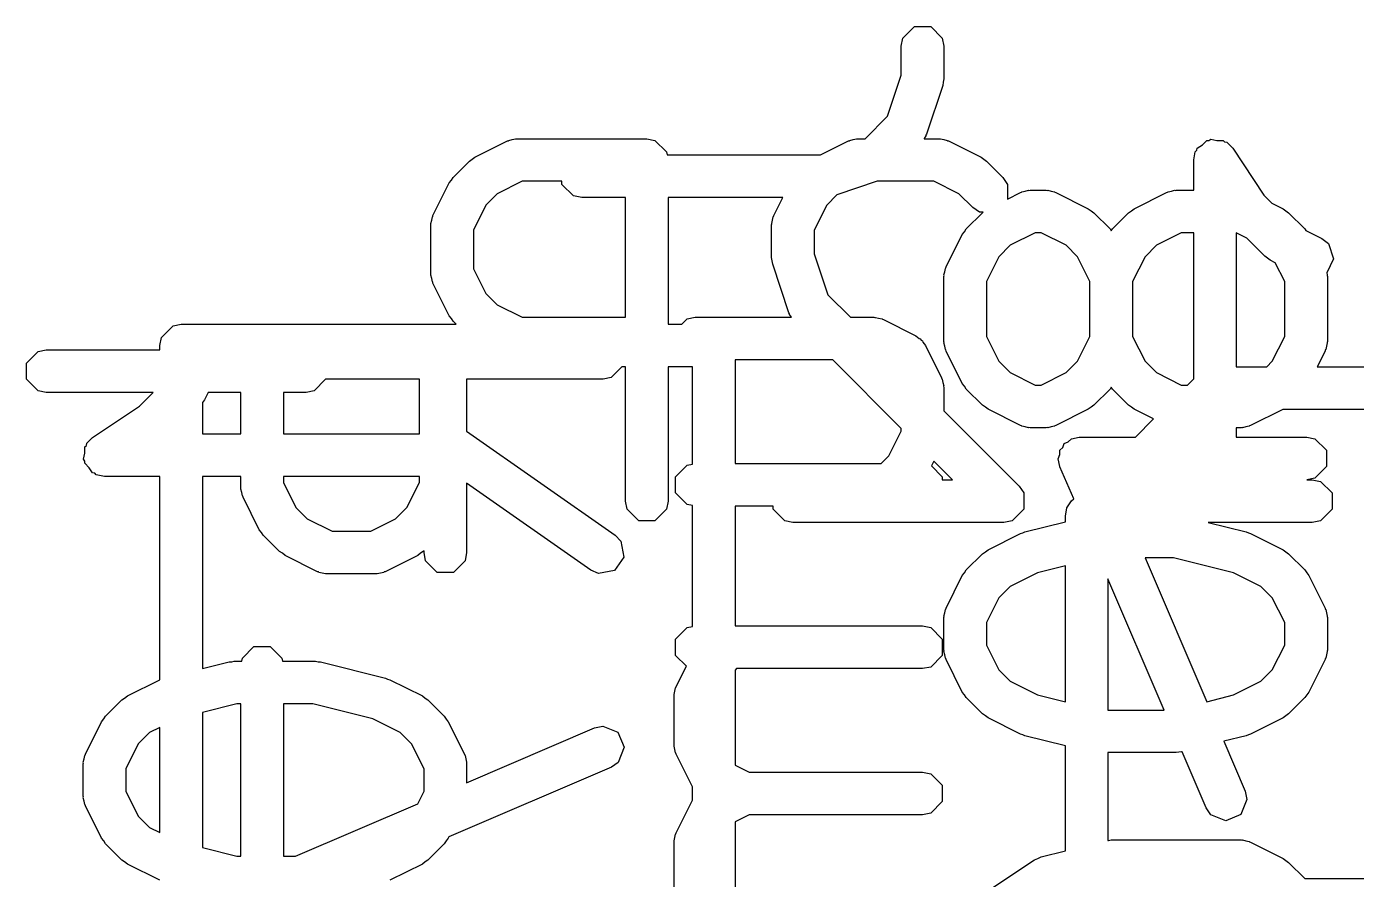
# Model space of a CAD drawing. Header units: inches. Extents: x 0.38 to 5.39, y 0.07 to 3.28.
# Drawn here: x 0.8385 to 0.9614, y 2.7703 to 2.8491 of the extents above; entities that cross this region are included whole.
import ezdxf

# ---------------------------------------------------------------- set-up
doc = ezdxf.new("R2010")
doc.units = ezdxf.units.IN
doc.header["$MEASUREMENT"] = 0
doc.layers.add('BLACK', color=250, linetype='CONTINUOUS')

msp = doc.modelspace()

# ---------------------------------------------------------------- linework, layer by layer
at = {"layer": 'BLACK', "linetype": 'CONTINUOUS'}
for p, q in [((0.91948, 2.84801), (0.92054, 2.84907)), ((0.92054, 2.84907), (0.92205, 2.84907)), ((0.92205, 2.84907), (0.92311, 2.84801)), ((0.91933, 2.84726), (0.91948, 2.84801)), ((0.91933, 2.84458), (0.91933, 2.84726)), ((0.92311, 2.84801), (0.92326, 2.84726)), ((0.92326, 2.84726), (0.92326, 2.84426)), ((0.91807, 2.84082), (0.91933, 2.84458)), ((0.92316, 2.84363), (0.92166, 2.83913)), ((0.9232, 2.84395), (0.92316, 2.84363)), ((0.92326, 2.84426), (0.9232, 2.84395)), ((0.91598, 2.83872), (0.91807, 2.84082)), ((0.87994, 2.83702), (0.88294, 2.83852)), ((0.88294, 2.83852), (0.88304, 2.83854)), ((0.88304, 2.83854), (0.88307, 2.83857)), ((0.88307, 2.83857), (0.88338, 2.83864)), ((0.88338, 2.83864), (0.88368, 2.83872)), ((0.88368, 2.83872), (0.88373, 2.83871)), ((0.88373, 2.83871), (0.88382, 2.83872)), ((0.88382, 2.83872), (0.89582, 2.83872)), ((0.89582, 2.83872), (0.89657, 2.83857)), ((0.89657, 2.83857), (0.89764, 2.83751)), ((0.91186, 2.83723), (0.91444, 2.83852)), ((0.91444, 2.83852), (0.91453, 2.83854)), ((0.91453, 2.83854), (0.91457, 2.83857)), ((0.91457, 2.83857), (0.91487, 2.83864)), ((0.91487, 2.83864), (0.91518, 2.83872)), ((0.91518, 2.83872), (0.91522, 2.83871)), ((0.91522, 2.83871), (0.91532, 2.83872)), ((0.91532, 2.83872), (0.91598, 2.83872)), ((0.92144, 2.83874), (0.92143, 2.83872)), ((0.92143, 2.83872), (0.92282, 2.83872)), ((0.92161, 2.839), (0.92144, 2.83874)), ((0.92166, 2.83913), (0.92161, 2.83905)), ((0.92161, 2.83905), (0.92161, 2.839)), ((0.92282, 2.83872), (0.92291, 2.83871)), ((0.92291, 2.83871), (0.92296, 2.83872)), ((0.92296, 2.83872), (0.92326, 2.83864)), ((0.92326, 2.83864), (0.92357, 2.83857)), ((0.92357, 2.83857), (0.9236, 2.83854)), ((0.9236, 2.83854), (0.9237, 2.83852)), ((0.9237, 2.83852), (0.9267, 2.83702)), ((0.94716, 2.83817), (0.94756, 2.83857)), ((0.94756, 2.83857), (0.94776, 2.83857)), ((0.94776, 2.83857), (0.94793, 2.83869)), ((0.94793, 2.83869), (0.94849, 2.83857)), ((0.94849, 2.83857), (0.94907, 2.83857)), ((0.94907, 2.83857), (0.94921, 2.83843)), ((0.94921, 2.83843), (0.94941, 2.83839)), ((0.94941, 2.83839), (0.94995, 2.83785)), ((0.89764, 2.83751), (0.8977, 2.83723)), ((0.8977, 2.83723), (0.91186, 2.83723)), ((0.94635, 2.83676), (0.9465, 2.83751)), ((0.9465, 2.83751), (0.94664, 2.83765)), ((0.94664, 2.83765), (0.94668, 2.83785)), ((0.94668, 2.83785), (0.94716, 2.83817)), ((0.94995, 2.83785), (0.95284, 2.83351)), ((0.87793, 2.83515), (0.87943, 2.83665)), ((0.87943, 2.83665), (0.87969, 2.83682)), ((0.87969, 2.83682), (0.87994, 2.83702)), ((0.9267, 2.83702), (0.92695, 2.83682)), ((0.92695, 2.83682), (0.92721, 2.83665)), ((0.92721, 2.83665), (0.92871, 2.83515)), ((0.94635, 2.83397), (0.94635, 2.83676)), ((0.87756, 2.83464), (0.87776, 2.83489)), ((0.87776, 2.83489), (0.87793, 2.83515)), ((0.88429, 2.83479), (0.88199, 2.83364)), ((0.88798, 2.83479), (0.88429, 2.83479)), ((0.88798, 2.8345), (0.88798, 2.83479)), ((0.91711, 2.83479), (0.91339, 2.83355)), ((0.92235, 2.83479), (0.91711, 2.83479)), ((0.92465, 2.83364), (0.92235, 2.83479)), ((0.92871, 2.83515), (0.92914, 2.83451)), ((0.87606, 2.83164), (0.87756, 2.83464)), ((0.88199, 2.83364), (0.88094, 2.83259)), ((0.88905, 2.83344), (0.88798, 2.8345)), ((0.91339, 2.83355), (0.91244, 2.83259)), ((0.92593, 2.83236), (0.92465, 2.83364)), ((0.92914, 2.83451), (0.92914, 2.83315)), ((0.92914, 2.83315), (0.93035, 2.83376)), ((0.93035, 2.83376), (0.93045, 2.83379)), ((0.93045, 2.83379), (0.93048, 2.83382)), ((0.93048, 2.83382), (0.93079, 2.83388)), ((0.93079, 2.83388), (0.93109, 2.83396)), ((0.93109, 2.83396), (0.93113, 2.83395)), ((0.93113, 2.83395), (0.93123, 2.83397)), ((0.93123, 2.83397), (0.93273, 2.83397)), ((0.93273, 2.83397), (0.93283, 2.83395)), ((0.93283, 2.83395), (0.93287, 2.83396)), ((0.93287, 2.83396), (0.93317, 2.83388)), ((0.93317, 2.83388), (0.93348, 2.83382)), ((0.93348, 2.83382), (0.93352, 2.83379)), ((0.93352, 2.83379), (0.93361, 2.83376)), ((0.93361, 2.83376), (0.93661, 2.83226)), ((0.94085, 2.83226), (0.94385, 2.83376)), ((0.94385, 2.83376), (0.94394, 2.83379)), ((0.94394, 2.83379), (0.94398, 2.83382)), ((0.94398, 2.83382), (0.94429, 2.83388)), ((0.94429, 2.83388), (0.94459, 2.83396)), ((0.94459, 2.83396), (0.94463, 2.83395)), ((0.94463, 2.83395), (0.94473, 2.83397)), ((0.94473, 2.83397), (0.94635, 2.83397)), ((0.95284, 2.83351), (0.95358, 2.83277)), ((0.88094, 2.83259), (0.87979, 2.83029)), ((0.8898, 2.83329), (0.88905, 2.83344)), ((0.89385, 2.83329), (0.8898, 2.83329)), ((0.89385, 2.82223), (0.89385, 2.83329)), ((0.89779, 2.83329), (0.89779, 2.82159)), ((0.90838, 2.83329), (0.89779, 2.83329)), ((0.90756, 2.83164), (0.90838, 2.83329)), ((0.91244, 2.83259), (0.91129, 2.83029)), ((0.92656, 2.83194), (0.92593, 2.83236)), ((0.93661, 2.83226), (0.93686, 2.83207)), ((0.9406, 2.83207), (0.94085, 2.83226)), ((0.95358, 2.83277), (0.95461, 2.83226)), ((0.95461, 2.83226), (0.95486, 2.83207)), ((0.87586, 2.8309), (0.87594, 2.8312)), ((0.87594, 2.8312), (0.876, 2.83151)), ((0.876, 2.83151), (0.87604, 2.83154)), ((0.87604, 2.83154), (0.87606, 2.83164)), ((0.90736, 2.8309), (0.90744, 2.8312)), ((0.90744, 2.8312), (0.9075, 2.83151)), ((0.9075, 2.83151), (0.90753, 2.83154)), ((0.90753, 2.83154), (0.90756, 2.83164)), ((0.92534, 2.83039), (0.92684, 2.83189)), ((0.92691, 2.83194), (0.92656, 2.83194)), ((0.92684, 2.83189), (0.92691, 2.83194)), ((0.93686, 2.83207), (0.93712, 2.83189)), ((0.93712, 2.83189), (0.93862, 2.83039)), ((0.93884, 2.83039), (0.94034, 2.83189)), ((0.94034, 2.83189), (0.9406, 2.83207)), ((0.95486, 2.83207), (0.95512, 2.83189)), ((0.95512, 2.83189), (0.95662, 2.83039)), ((0.87585, 2.83076), (0.87587, 2.83085)), ((0.87585, 2.82626), (0.87585, 2.83076)), ((0.87587, 2.83085), (0.87586, 2.8309)), ((0.87979, 2.83029), (0.87979, 2.82672)), ((0.90735, 2.83076), (0.90737, 2.83085)), ((0.90735, 2.82776), (0.90735, 2.83076)), ((0.90737, 2.83085), (0.90736, 2.8309)), ((0.91129, 2.83029), (0.91129, 2.82808)), ((0.92347, 2.82688), (0.92497, 2.82988)), ((0.92497, 2.82988), (0.92516, 2.83013)), ((0.92516, 2.83013), (0.92534, 2.83039)), ((0.9317, 2.83003), (0.9294, 2.82888)), ((0.93227, 2.83003), (0.9317, 2.83003)), ((0.93456, 2.82888), (0.93227, 2.83003)), ((0.93862, 2.83039), (0.93873, 2.83023)), ((0.93873, 2.83023), (0.93884, 2.83039)), ((0.94519, 2.83003), (0.9429, 2.82888)), ((0.94635, 2.83003), (0.94519, 2.83003)), ((0.94635, 2.81655), (0.94635, 2.83003)), ((0.95125, 2.82954), (0.95028, 2.83002)), ((0.95028, 2.83002), (0.95028, 2.81766)), ((0.95662, 2.83039), (0.95671, 2.83026)), ((0.95671, 2.83026), (0.95819, 2.82952)), ((0.9294, 2.82888), (0.92835, 2.82783)), ((0.93561, 2.82783), (0.93456, 2.82888)), ((0.9429, 2.82888), (0.94185, 2.82783)), ((0.95292, 2.82787), (0.95125, 2.82954)), ((0.95819, 2.82952), (0.9588, 2.82905)), ((0.9588, 2.82905), (0.95928, 2.82762)), ((0.90741, 2.82745), (0.90735, 2.82776)), ((0.90745, 2.82713), (0.90741, 2.82745)), ((0.91129, 2.82808), (0.91254, 2.82432)), ((0.92835, 2.82783), (0.9272, 2.82554)), ((0.93676, 2.82554), (0.93561, 2.82783)), ((0.94185, 2.82783), (0.9407, 2.82554)), ((0.95318, 2.82769), (0.95292, 2.82787)), ((0.95343, 2.8275), (0.95318, 2.82769)), ((0.95389, 2.82727), (0.95343, 2.8275)), ((0.95928, 2.82762), (0.95864, 2.82634)), ((0.87587, 2.82616), (0.87585, 2.82626)), ((0.87586, 2.82612), (0.87587, 2.82616)), ((0.87594, 2.82581), (0.87586, 2.82612)), ((0.87979, 2.82672), (0.88094, 2.82442)), ((0.90895, 2.82264), (0.90745, 2.82713)), ((0.92326, 2.826), (0.92328, 2.8261)), ((0.92327, 2.82614), (0.92335, 2.82644)), ((0.92328, 2.8261), (0.92327, 2.82614)), ((0.92335, 2.82644), (0.92341, 2.82675)), ((0.92341, 2.82675), (0.92345, 2.82679)), ((0.92345, 2.82679), (0.92347, 2.82688)), ((0.95476, 2.82554), (0.95389, 2.82727)), ((0.95864, 2.82634), (0.95869, 2.82614)), ((0.95869, 2.82614), (0.95868, 2.8261)), ((0.95868, 2.8261), (0.9587, 2.826)), ((0.876, 2.8255), (0.87594, 2.82581)), ((0.87604, 2.82547), (0.876, 2.8255)), ((0.87606, 2.82538), (0.87604, 2.82547)), ((0.87756, 2.82238), (0.87606, 2.82538)), ((0.92326, 2.82), (0.92326, 2.826)), ((0.9272, 2.82554), (0.9272, 2.82047)), ((0.93676, 2.82047), (0.93676, 2.82554)), ((0.9407, 2.82554), (0.9407, 2.82047)), ((0.95476, 2.82047), (0.95476, 2.82554)), ((0.9587, 2.826), (0.9587, 2.82)), ((0.88094, 2.82442), (0.88199, 2.82338)), ((0.91254, 2.82432), (0.91463, 2.82223)), ((0.88199, 2.82338), (0.88429, 2.82223)), ((0.909, 2.82255), (0.90895, 2.82264)), ((0.909, 2.8225), (0.909, 2.82255)), ((0.90918, 2.82224), (0.909, 2.8225)), ((0.85098, 2.82038), (0.85204, 2.82144)), ((0.85204, 2.82144), (0.8528, 2.82159)), ((0.8528, 2.82159), (0.8782, 2.82159)), ((0.87776, 2.82213), (0.87756, 2.82238)), ((0.87793, 2.82187), (0.87776, 2.82213)), ((0.8782, 2.82159), (0.87793, 2.82187)), ((0.88429, 2.82223), (0.89385, 2.82223)), ((0.89779, 2.82159), (0.89906, 2.82159)), ((0.89906, 2.82159), (0.89954, 2.82208)), ((0.89954, 2.82208), (0.9003, 2.82223)), ((0.9003, 2.82223), (0.90918, 2.82223)), ((0.90918, 2.82223), (0.90918, 2.82224)), ((0.91463, 2.82223), (0.9168, 2.82223)), ((0.9168, 2.82223), (0.91689, 2.82221)), ((0.91689, 2.82221), (0.91694, 2.82222)), ((0.91694, 2.82222), (0.91724, 2.82214)), ((0.91724, 2.82214), (0.91755, 2.82208)), ((0.91755, 2.82208), (0.91758, 2.82205)), ((0.91758, 2.82205), (0.91768, 2.82202)), ((0.91768, 2.82202), (0.92068, 2.82052)), ((0.85083, 2.81963), (0.85098, 2.82038)), ((0.92068, 2.82052), (0.92099, 2.82028)), ((0.92099, 2.82028), (0.92109, 2.82025)), ((0.92109, 2.82025), (0.92117, 2.82013)), ((0.92117, 2.82013), (0.92128, 2.82005)), ((0.92128, 2.82005), (0.92132, 2.81995)), ((0.92328, 2.8199), (0.92326, 2.82)), ((0.9272, 2.82047), (0.92835, 2.81817)), ((0.93561, 2.81817), (0.93676, 2.82047)), ((0.9407, 2.82047), (0.94185, 2.81817)), ((0.95361, 2.81817), (0.95476, 2.82047)), ((0.9587, 2.82), (0.95868, 2.8199)), ((0.83851, 2.81801), (0.83957, 2.81908)), ((0.83957, 2.81908), (0.84033, 2.81923)), ((0.84033, 2.81923), (0.85083, 2.81923)), ((0.85083, 2.81923), (0.85083, 2.81963)), ((0.92132, 2.81995), (0.92156, 2.81964)), ((0.92156, 2.81964), (0.92306, 2.81664)), ((0.92327, 2.81986), (0.92328, 2.8199)), ((0.92335, 2.81956), (0.92327, 2.81986)), ((0.92341, 2.81925), (0.92335, 2.81956)), ((0.92345, 2.81922), (0.92341, 2.81925)), ((0.92347, 2.81912), (0.92345, 2.81922)), ((0.92497, 2.81612), (0.92347, 2.81912)), ((0.95849, 2.81912), (0.95776, 2.81766)), ((0.95851, 2.81922), (0.95849, 2.81912)), ((0.95855, 2.81925), (0.95851, 2.81922)), ((0.95861, 2.81956), (0.95855, 2.81925)), ((0.95869, 2.81986), (0.95861, 2.81956)), ((0.95868, 2.8199), (0.95869, 2.81986)), ((0.83851, 2.81651), (0.83851, 2.81801)), ((0.8935, 2.81766), (0.89252, 2.81668)), ((0.89385, 2.81766), (0.8935, 2.81766)), ((0.89385, 2.80526), (0.89385, 2.81766)), ((0.89779, 2.81766), (0.89779, 2.80526)), ((0.90004, 2.81766), (0.89779, 2.81766)), ((0.90004, 2.80868), (0.90004, 2.81766)), ((0.913, 2.81829), (0.90398, 2.81829)), ((0.90398, 2.81829), (0.90398, 2.80873)), ((0.91933, 2.81197), (0.913, 2.81829)), ((0.92835, 2.81817), (0.9294, 2.81712)), ((0.93456, 2.81712), (0.93561, 2.81817)), ((0.94185, 2.81817), (0.9429, 2.81712)), ((0.95028, 2.81766), (0.9531, 2.81766)), ((0.9531, 2.81766), (0.95361, 2.81817)), ((0.95776, 2.81766), (0.96734, 2.81766)), ((0.83957, 2.81544), (0.83851, 2.81651)), ((0.86614, 2.81651), (0.86508, 2.81544)), ((0.8748, 2.81653), (0.86614, 2.81653)), ((0.86614, 2.81653), (0.86614, 2.81651)), ((0.8748, 2.81147), (0.8748, 2.81653)), ((0.89177, 2.81653), (0.87917, 2.81653)), ((0.87917, 2.81653), (0.87917, 2.81173)), ((0.89252, 2.81668), (0.89177, 2.81653)), ((0.92306, 2.81664), (0.92308, 2.81654)), ((0.92308, 2.81654), (0.92311, 2.81651)), ((0.92311, 2.81651), (0.92318, 2.8162)), ((0.9294, 2.81712), (0.9317, 2.81597)), ((0.93227, 2.81597), (0.93456, 2.81712)), ((0.9429, 2.81712), (0.94519, 2.81597)), ((0.94577, 2.81597), (0.94635, 2.81655)), ((0.84033, 2.81529), (0.83957, 2.81544)), ((0.85021, 2.81529), (0.84033, 2.81529)), ((0.84895, 2.81403), (0.85021, 2.81529)), ((0.8553, 2.81529), (0.85496, 2.81462)), ((0.8583, 2.81529), (0.8553, 2.81529)), ((0.8583, 2.81147), (0.8583, 2.81529)), ((0.86433, 2.81529), (0.86224, 2.81529)), ((0.86224, 2.81529), (0.86224, 2.81147)), ((0.86508, 2.81544), (0.86433, 2.81529)), ((0.92318, 2.8162), (0.92326, 2.8159)), ((0.92326, 2.8159), (0.92324, 2.81586)), ((0.92324, 2.81586), (0.92326, 2.81576)), ((0.92326, 2.81576), (0.92326, 2.8136)), ((0.92516, 2.81587), (0.92497, 2.81612)), ((0.92534, 2.81561), (0.92516, 2.81587)), ((0.92684, 2.81411), (0.92534, 2.81561)), ((0.9317, 2.81597), (0.93227, 2.81597)), ((0.93862, 2.81561), (0.93712, 2.81411)), ((0.93873, 2.81577), (0.93862, 2.81561)), ((0.93884, 2.81561), (0.93873, 2.81577)), ((0.94034, 2.81411), (0.93884, 2.81561)), ((0.94519, 2.81597), (0.94577, 2.81597)), ((0.84461, 2.81114), (0.84895, 2.81403)), ((0.85477, 2.81437), (0.85476, 2.81436)), ((0.85476, 2.81436), (0.85476, 2.81147)), ((0.85496, 2.81462), (0.85477, 2.81437)), ((0.9271, 2.81393), (0.92684, 2.81411)), ((0.92735, 2.81374), (0.9271, 2.81393)), ((0.93686, 2.81393), (0.93661, 2.81374)), ((0.93712, 2.81411), (0.93686, 2.81393)), ((0.9406, 2.81393), (0.94034, 2.81411)), ((0.94085, 2.81374), (0.9406, 2.81393)), ((0.92326, 2.8136), (0.93021, 2.80665)), ((0.93035, 2.81224), (0.92735, 2.81374)), ((0.93661, 2.81374), (0.93361, 2.81224)), ((0.94264, 2.81285), (0.94085, 2.81374)), ((0.94096, 2.81117), (0.94264, 2.81285)), ((0.95457, 2.81372), (0.95161, 2.81224)), ((0.96817, 2.81372), (0.95457, 2.81372)), ((0.85476, 2.81147), (0.8583, 2.81147)), ((0.86224, 2.81147), (0.8748, 2.81147)), ((0.87917, 2.81173), (0.8929, 2.80212)), ((0.91818, 2.80943), (0.91933, 2.81172)), ((0.91933, 2.81172), (0.91933, 2.81197)), ((0.93045, 2.81222), (0.93035, 2.81224)), ((0.93048, 2.81218), (0.93045, 2.81222)), ((0.93079, 2.81212), (0.93048, 2.81218)), ((0.93109, 2.81204), (0.93079, 2.81212)), ((0.93113, 2.81205), (0.93109, 2.81204)), ((0.93123, 2.81203), (0.93113, 2.81205)), ((0.93273, 2.81203), (0.93123, 2.81203)), ((0.93283, 2.81205), (0.93273, 2.81203)), ((0.93287, 2.81204), (0.93283, 2.81205)), ((0.93317, 2.81212), (0.93287, 2.81204)), ((0.93348, 2.81218), (0.93317, 2.81212)), ((0.93352, 2.81222), (0.93348, 2.81218)), ((0.93361, 2.81224), (0.93352, 2.81222)), ((0.95073, 2.81203), (0.95028, 2.81203)), ((0.95028, 2.81203), (0.95028, 2.81117)), ((0.95083, 2.81205), (0.95073, 2.81203)), ((0.95087, 2.81204), (0.95083, 2.81205)), ((0.95117, 2.81212), (0.95087, 2.81204)), ((0.95148, 2.81218), (0.95117, 2.81212)), ((0.95151, 2.81222), (0.95148, 2.81218)), ((0.95161, 2.81224), (0.95151, 2.81222)), ((0.84389, 2.81026), (0.84403, 2.8104)), ((0.84389, 2.80968), (0.84389, 2.81026)), ((0.84403, 2.8104), (0.84407, 2.8106)), ((0.84407, 2.8106), (0.84461, 2.81114)), ((0.93398, 2.80995), (0.93425, 2.81022)), ((0.93425, 2.81022), (0.93439, 2.81057)), ((0.93439, 2.81057), (0.93476, 2.81073)), ((0.93476, 2.81073), (0.93505, 2.81102)), ((0.93505, 2.81102), (0.93576, 2.81116)), ((0.93576, 2.81116), (0.93578, 2.81117)), ((0.93578, 2.81117), (0.93578, 2.81116)), ((0.93578, 2.81116), (0.9358, 2.81117)), ((0.9358, 2.81117), (0.94096, 2.81117)), ((0.95028, 2.81117), (0.9568, 2.81117)), ((0.9568, 2.81117), (0.95755, 2.81102)), ((0.95755, 2.81102), (0.95862, 2.80995)), ((0.84377, 2.80912), (0.84389, 2.80968)), ((0.84389, 2.80895), (0.84377, 2.80912)), ((0.84389, 2.80875), (0.84389, 2.80895)), ((0.91748, 2.80873), (0.91818, 2.80943)), ((0.92234, 2.80895), (0.92212, 2.80851)), ((0.92406, 2.80723), (0.92234, 2.80895)), ((0.93383, 2.80917), (0.93398, 2.80955)), ((0.93398, 2.80847), (0.93383, 2.80917)), ((0.93398, 2.80955), (0.93398, 2.80995)), ((0.95862, 2.80995), (0.95862, 2.80844)), ((0.84429, 2.80834), (0.84389, 2.80875)), ((0.84461, 2.80787), (0.84429, 2.80834)), ((0.84481, 2.80783), (0.84461, 2.80787)), ((0.84495, 2.80768), (0.84481, 2.80783)), ((0.8457, 2.80753), (0.84495, 2.80768)), ((0.89848, 2.80751), (0.89954, 2.80858)), ((0.89954, 2.80858), (0.90004, 2.80868)), ((0.90398, 2.80873), (0.91748, 2.80873)), ((0.92212, 2.80851), (0.92311, 2.80751)), ((0.93398, 2.80844), (0.93398, 2.80847)), ((0.93399, 2.80844), (0.93398, 2.80844)), ((0.93399, 2.80842), (0.93399, 2.80844)), ((0.93526, 2.80546), (0.93399, 2.80842)), ((0.95862, 2.80844), (0.95755, 2.80738)), ((0.85083, 2.80753), (0.8457, 2.80753)), ((0.85083, 2.78877), (0.85083, 2.80753)), ((0.8583, 2.80753), (0.85476, 2.80753)), ((0.85476, 2.80753), (0.85476, 2.7898)), ((0.8583, 2.8065), (0.8583, 2.80753)), ((0.85832, 2.80641), (0.8583, 2.8065)), ((0.8748, 2.80753), (0.86224, 2.80753)), ((0.86224, 2.80753), (0.86224, 2.80697)), ((0.86224, 2.80697), (0.86339, 2.80467)), ((0.87365, 2.80467), (0.8748, 2.80697)), ((0.8748, 2.80697), (0.8748, 2.80753)), ((0.89064, 2.79889), (0.87917, 2.80692)), ((0.87917, 2.80692), (0.87917, 2.8005)), ((0.89848, 2.80601), (0.89848, 2.80751)), ((0.92311, 2.80751), (0.92311, 2.80723)), ((0.92311, 2.80723), (0.92406, 2.80723)), ((0.93021, 2.80665), (0.93064, 2.80601)), ((0.95755, 2.80738), (0.9568, 2.80723)), ((0.9568, 2.80723), (0.95731, 2.80723)), ((0.95731, 2.80723), (0.95807, 2.80708)), ((0.95807, 2.80708), (0.95913, 2.80601)), ((0.85831, 2.80636), (0.85832, 2.80641)), ((0.85839, 2.80606), (0.85831, 2.80636)), ((0.85845, 2.80575), (0.85839, 2.80606)), ((0.85848, 2.80572), (0.85845, 2.80575)), ((0.85851, 2.80562), (0.85848, 2.80572)), ((0.86001, 2.80262), (0.85851, 2.80562)), ((0.894, 2.80451), (0.89385, 2.80526)), ((0.89779, 2.80526), (0.89764, 2.80451)), ((0.89954, 2.80494), (0.89848, 2.80601)), ((0.93064, 2.80601), (0.93064, 2.80451)), ((0.93464, 2.80463), (0.93506, 2.80527)), ((0.93506, 2.80527), (0.93526, 2.80546)), ((0.95913, 2.80601), (0.95913, 2.80451)), ((0.86339, 2.80467), (0.86444, 2.80362)), ((0.8726, 2.80362), (0.87365, 2.80467)), ((0.89507, 2.80344), (0.894, 2.80451)), ((0.89764, 2.80451), (0.89657, 2.80344)), ((0.90004, 2.80484), (0.89954, 2.80494)), ((0.90004, 2.79368), (0.90004, 2.80484)), ((0.9075, 2.80479), (0.90398, 2.80479)), ((0.90398, 2.80479), (0.90398, 2.79373)), ((0.9075, 2.80451), (0.9075, 2.80479)), ((0.90857, 2.80344), (0.9075, 2.80451)), ((0.93064, 2.80451), (0.92957, 2.80344)), ((0.93449, 2.80388), (0.93464, 2.80463)), ((0.95913, 2.80451), (0.95807, 2.80344)), ((0.86444, 2.80362), (0.86674, 2.80247)), ((0.87031, 2.80247), (0.8726, 2.80362)), ((0.89657, 2.80344), (0.89507, 2.80344)), ((0.90932, 2.80329), (0.90857, 2.80344)), ((0.92882, 2.80329), (0.90932, 2.80329)), ((0.92957, 2.80344), (0.92882, 2.80329)), ((0.93075, 2.80241), (0.93449, 2.80335)), ((0.93449, 2.80335), (0.93449, 2.80388)), ((0.95731, 2.80329), (0.94769, 2.80329)), ((0.94769, 2.80329), (0.95121, 2.80241)), ((0.95807, 2.80344), (0.95731, 2.80329)), ((0.8602, 2.80237), (0.86001, 2.80262)), ((0.86038, 2.80211), (0.8602, 2.80237)), ((0.86188, 2.80061), (0.86038, 2.80211)), ((0.86674, 2.80247), (0.87031, 2.80247)), ((0.8929, 2.80212), (0.89343, 2.80156)), ((0.89343, 2.80156), (0.89369, 2.80008)), ((0.92735, 2.80076), (0.93035, 2.80226)), ((0.93035, 2.80226), (0.93056, 2.80232)), ((0.93056, 2.80232), (0.93075, 2.80241)), ((0.95121, 2.80241), (0.9514, 2.80232)), ((0.9514, 2.80232), (0.95161, 2.80226)), ((0.95161, 2.80226), (0.95461, 2.80076)), ((0.86214, 2.80044), (0.86188, 2.80061)), ((0.86239, 2.80024), (0.86214, 2.80044)), ((0.8749, 2.80044), (0.87465, 2.80024)), ((0.87516, 2.80061), (0.8749, 2.80044)), ((0.87523, 2.80068), (0.87516, 2.80061)), ((0.87523, 2.8005), (0.87523, 2.80068)), ((0.87538, 2.79975), (0.87523, 2.8005)), ((0.87917, 2.8005), (0.87902, 2.79975)), ((0.92534, 2.7989), (0.92684, 2.8004)), ((0.92684, 2.8004), (0.9271, 2.80057)), ((0.9271, 2.80057), (0.92735, 2.80076)), ((0.95461, 2.80076), (0.95486, 2.80057)), ((0.95486, 2.80057), (0.95512, 2.8004)), ((0.95512, 2.8004), (0.95662, 2.7989)), ((0.86539, 2.79874), (0.86239, 2.80024)), ((0.87465, 2.80024), (0.87165, 2.79874)), ((0.87645, 2.79868), (0.87538, 2.79975)), ((0.87902, 2.79975), (0.87795, 2.79868)), ((0.89369, 2.80008), (0.89283, 2.79884)), ((0.93449, 2.79929), (0.93192, 2.79865)), ((0.93449, 2.78672), (0.93449, 2.79929)), ((0.94449, 2.80003), (0.94187, 2.80003)), ((0.94187, 2.80003), (0.94757, 2.78674)), ((0.95004, 2.79865), (0.94449, 2.80003)), ((0.86549, 2.79872), (0.86539, 2.79874)), ((0.86552, 2.79868), (0.86549, 2.79872)), ((0.86583, 2.79862), (0.86552, 2.79868)), ((0.86613, 2.79854), (0.86583, 2.79862)), ((0.86617, 2.79855), (0.86613, 2.79854)), ((0.86627, 2.79853), (0.86617, 2.79855)), ((0.87077, 2.79853), (0.86627, 2.79853)), ((0.87087, 2.79855), (0.87077, 2.79853)), ((0.87091, 2.79854), (0.87087, 2.79855)), ((0.87121, 2.79862), (0.87091, 2.79854)), ((0.87152, 2.79868), (0.87121, 2.79862)), ((0.87156, 2.79872), (0.87152, 2.79868)), ((0.87165, 2.79874), (0.87156, 2.79872)), ((0.87795, 2.79868), (0.87645, 2.79868)), ((0.89134, 2.79858), (0.89064, 2.79889)), ((0.89283, 2.79884), (0.89134, 2.79858)), ((0.92347, 2.79538), (0.92497, 2.79838)), ((0.92497, 2.79838), (0.92516, 2.79863)), ((0.92516, 2.79863), (0.92534, 2.7989)), ((0.93192, 2.79865), (0.9294, 2.79739)), ((0.94361, 2.78597), (0.93843, 2.79808)), ((0.93843, 2.79808), (0.93843, 2.78597)), ((0.95256, 2.79739), (0.95004, 2.79865)), ((0.95662, 2.7989), (0.9568, 2.79863)), ((0.9568, 2.79863), (0.95699, 2.79838)), ((0.95699, 2.79838), (0.95849, 2.79538)), ((0.9294, 2.79739), (0.92835, 2.79634)), ((0.95361, 2.79634), (0.95256, 2.79739)), ((0.92345, 2.79529), (0.92347, 2.79538)), ((0.92835, 2.79634), (0.9272, 2.79404)), ((0.95476, 2.79404), (0.95361, 2.79634)), ((0.95849, 2.79538), (0.95851, 2.79529)), ((0.92326, 2.7945), (0.92328, 2.7946)), ((0.92326, 2.7915), (0.92326, 2.7945)), ((0.92327, 2.79464), (0.92335, 2.79495)), ((0.92328, 2.7946), (0.92327, 2.79464)), ((0.92335, 2.79495), (0.92341, 2.79526)), ((0.92341, 2.79526), (0.92345, 2.79529)), ((0.95851, 2.79529), (0.95855, 2.79526)), ((0.95855, 2.79526), (0.95861, 2.79495)), ((0.95861, 2.79495), (0.95869, 2.79464)), ((0.95869, 2.79464), (0.95868, 2.7946)), ((0.95868, 2.7946), (0.9587, 2.7945)), ((0.9587, 2.7945), (0.9587, 2.7915)), ((0.89848, 2.79252), (0.89954, 2.79358)), ((0.89954, 2.79358), (0.90004, 2.79368)), ((0.90398, 2.79373), (0.9213, 2.79373)), ((0.9213, 2.79373), (0.92205, 2.79358)), ((0.92205, 2.79358), (0.92311, 2.79252)), ((0.9272, 2.79404), (0.9272, 2.79197)), ((0.95476, 2.79197), (0.95476, 2.79404)), ((0.85845, 2.79076), (0.85952, 2.79182)), ((0.85952, 2.79182), (0.86102, 2.79182)), ((0.86102, 2.79182), (0.86209, 2.79076)), ((0.89848, 2.79101), (0.89848, 2.79252)), ((0.92311, 2.79252), (0.92311, 2.79101)), ((0.9272, 2.79197), (0.92835, 2.78967)), ((0.95361, 2.78967), (0.95476, 2.79197)), ((0.85747, 2.79043), (0.8577, 2.79047)), ((0.8577, 2.79047), (0.8584, 2.79047)), ((0.8584, 2.79047), (0.85845, 2.79076)), ((0.86209, 2.79076), (0.86215, 2.79047)), ((0.86215, 2.79047), (0.8652, 2.79047)), ((0.8652, 2.79047), (0.86544, 2.79043)), ((0.89947, 2.79002), (0.89848, 2.79101)), ((0.92311, 2.79101), (0.92205, 2.78994)), ((0.92328, 2.79141), (0.92326, 2.7915)), ((0.92327, 2.79136), (0.92328, 2.79141)), ((0.92335, 2.79106), (0.92327, 2.79136)), ((0.92341, 2.79075), (0.92335, 2.79106)), ((0.92345, 2.79072), (0.92341, 2.79075)), ((0.92347, 2.79062), (0.92345, 2.79072)), ((0.92497, 2.78762), (0.92347, 2.79062)), ((0.95849, 2.79062), (0.95699, 2.78762)), ((0.95851, 2.79072), (0.95849, 2.79062)), ((0.95855, 2.79075), (0.95851, 2.79072)), ((0.95861, 2.79106), (0.95855, 2.79075)), ((0.95869, 2.79136), (0.95861, 2.79106)), ((0.9587, 2.7915), (0.95868, 2.79141)), ((0.95868, 2.79141), (0.95869, 2.79136)), ((0.85476, 2.7898), (0.85723, 2.79041)), ((0.85723, 2.79041), (0.85747, 2.79043)), ((0.86544, 2.79043), (0.86568, 2.79041)), ((0.86568, 2.79041), (0.87168, 2.78891)), ((0.89854, 2.78814), (0.89947, 2.79002)), ((0.90411, 2.78979), (0.90398, 2.78966)), ((0.90398, 2.78966), (0.90398, 2.78088)), ((0.9213, 2.78979), (0.90411, 2.78979)), ((0.92205, 2.78994), (0.9213, 2.78979)), ((0.92835, 2.78967), (0.9294, 2.78862)), ((0.95256, 2.78862), (0.95361, 2.78967)), ((0.84782, 2.78727), (0.85082, 2.78877)), ((0.85082, 2.78877), (0.85083, 2.78877)), ((0.87168, 2.78891), (0.87187, 2.78882)), ((0.87187, 2.78882), (0.87208, 2.78877)), ((0.87208, 2.78877), (0.87508, 2.78727)), ((0.89842, 2.78771), (0.89848, 2.78802)), ((0.89848, 2.78802), (0.89851, 2.78805)), ((0.89851, 2.78805), (0.89854, 2.78814)), ((0.9294, 2.78862), (0.93192, 2.78736)), ((0.95004, 2.78736), (0.95256, 2.78862)), ((0.84581, 2.7854), (0.84731, 2.7869)), ((0.84731, 2.7869), (0.84757, 2.78707)), ((0.84757, 2.78707), (0.84782, 2.78727)), ((0.87508, 2.78727), (0.87533, 2.78707)), ((0.87533, 2.78707), (0.87559, 2.7869)), ((0.87559, 2.7869), (0.87709, 2.7854)), ((0.89833, 2.7874), (0.89842, 2.78771)), ((0.89835, 2.78736), (0.89833, 2.7874)), ((0.89833, 2.78726), (0.89835, 2.78736)), ((0.89833, 2.78276), (0.89833, 2.78726)), ((0.92516, 2.78738), (0.92497, 2.78762)), ((0.92534, 2.78711), (0.92516, 2.78738)), ((0.92684, 2.78561), (0.92534, 2.78711)), ((0.93192, 2.78736), (0.93449, 2.78672)), ((0.94757, 2.78674), (0.95004, 2.78736)), ((0.95662, 2.78711), (0.95512, 2.78561)), ((0.9568, 2.78738), (0.95662, 2.78711)), ((0.95699, 2.78762), (0.9568, 2.78738)), ((0.85795, 2.78654), (0.85476, 2.78574)), ((0.85476, 2.78574), (0.85476, 2.77327)), ((0.8583, 2.78654), (0.85795, 2.78654)), ((0.8583, 2.77248), (0.8583, 2.78654)), ((0.86496, 2.78654), (0.86224, 2.78654)), ((0.86224, 2.78654), (0.86224, 2.77248)), ((0.87051, 2.78515), (0.86496, 2.78654)), ((0.9271, 2.78544), (0.92684, 2.78561)), ((0.93843, 2.78597), (0.94361, 2.78597)), ((0.95512, 2.78561), (0.95486, 2.78544)), ((0.84394, 2.78189), (0.84544, 2.78489)), ((0.84544, 2.78489), (0.84564, 2.78514)), ((0.84564, 2.78514), (0.84581, 2.7854)), ((0.85083, 2.78437), (0.84987, 2.78389)), ((0.85083, 2.77465), (0.85083, 2.78437)), ((0.87303, 2.78389), (0.87051, 2.78515)), ((0.87709, 2.7854), (0.87727, 2.78513)), ((0.87727, 2.78513), (0.87746, 2.78489)), ((0.87746, 2.78489), (0.87896, 2.78189)), ((0.89099, 2.78431), (0.89174, 2.78447)), ((0.89174, 2.78447), (0.89314, 2.78391)), ((0.92735, 2.78524), (0.9271, 2.78544)), ((0.93035, 2.78374), (0.92735, 2.78524)), ((0.95461, 2.78524), (0.95161, 2.78374)), ((0.95486, 2.78544), (0.95461, 2.78524)), ((0.84987, 2.78389), (0.84882, 2.78284)), ((0.87408, 2.78284), (0.87303, 2.78389)), ((0.87917, 2.77925), (0.89099, 2.78431)), ((0.89314, 2.78391), (0.89374, 2.78253)), ((0.93056, 2.78369), (0.93035, 2.78374)), ((0.93075, 2.7836), (0.93056, 2.78369)), ((0.93449, 2.78266), (0.93075, 2.7836)), ((0.95121, 2.7836), (0.94914, 2.78308)), ((0.9514, 2.78369), (0.95121, 2.7836)), ((0.95161, 2.78374), (0.9514, 2.78369)), ((0.84392, 2.78179), (0.84394, 2.78189)), ((0.84882, 2.78284), (0.84767, 2.78054)), ((0.87523, 2.78054), (0.87408, 2.78284)), ((0.87896, 2.78189), (0.87899, 2.78179)), ((0.89374, 2.78253), (0.89318, 2.78113)), ((0.89835, 2.78267), (0.89833, 2.78276)), ((0.89833, 2.78262), (0.89835, 2.78267)), ((0.89842, 2.78232), (0.89833, 2.78262)), ((0.89848, 2.78201), (0.89842, 2.78232)), ((0.89851, 2.78198), (0.89848, 2.78201)), ((0.89854, 2.78188), (0.89851, 2.78198)), ((0.90004, 2.77888), (0.89854, 2.78188)), ((0.93449, 2.77298), (0.93449, 2.78266)), ((0.94473, 2.78204), (0.93843, 2.78204)), ((0.93843, 2.78204), (0.93843, 2.77393)), ((0.94497, 2.78208), (0.94473, 2.78204)), ((0.94521, 2.7821), (0.94497, 2.78208)), ((0.94527, 2.78211), (0.94521, 2.7821)), ((0.94749, 2.77693), (0.94527, 2.78211)), ((0.94914, 2.78308), (0.95111, 2.77848)), ((0.84374, 2.78115), (0.84382, 2.78145)), ((0.84376, 2.7811), (0.84374, 2.78115)), ((0.84374, 2.78101), (0.84376, 2.7811)), ((0.84374, 2.77801), (0.84374, 2.78101)), ((0.84382, 2.78145), (0.84389, 2.78176)), ((0.84389, 2.78176), (0.84392, 2.78179)), ((0.89254, 2.7807), (0.87753, 2.77426)), ((0.87899, 2.78179), (0.87902, 2.78176)), ((0.87902, 2.78176), (0.87908, 2.78145)), ((0.87908, 2.78145), (0.87916, 2.78115)), ((0.87916, 2.78115), (0.87915, 2.7811)), ((0.87915, 2.7811), (0.87917, 2.78101)), ((0.87917, 2.78101), (0.87917, 2.77925)), ((0.89318, 2.78113), (0.89254, 2.7807)), ((0.90398, 2.78088), (0.90526, 2.78023)), ((0.84767, 2.78054), (0.84767, 2.77847)), ((0.87523, 2.77847), (0.87523, 2.78054)), ((0.90526, 2.78023), (0.9213, 2.78023)), ((0.9213, 2.78023), (0.92205, 2.78008)), ((0.92205, 2.78008), (0.92311, 2.77902)), ((0.84767, 2.77847), (0.84882, 2.77617)), ((0.87465, 2.77731), (0.87523, 2.77847)), ((0.90004, 2.77765), (0.90004, 2.77888)), ((0.90004, 2.77888), (0.90004, 2.77888)), ((0.92311, 2.77902), (0.92311, 2.77751)), ((0.95111, 2.77848), (0.95127, 2.77772)), ((0.84376, 2.77791), (0.84374, 2.77801)), ((0.84374, 2.77787), (0.84376, 2.77791)), ((0.84382, 2.77756), (0.84374, 2.77787)), ((0.84389, 2.77725), (0.84382, 2.77756)), ((0.84392, 2.77722), (0.84389, 2.77725)), ((0.84394, 2.77713), (0.84392, 2.77722)), ((0.84544, 2.77413), (0.84394, 2.77713)), ((0.86337, 2.77248), (0.87465, 2.77731)), ((0.89854, 2.77464), (0.90004, 2.77764)), ((0.90004, 2.77764), (0.90004, 2.77765)), ((0.92311, 2.77751), (0.92205, 2.77645)), ((0.95127, 2.77772), (0.95071, 2.77633)), ((0.84882, 2.77617), (0.84987, 2.77512)), ((0.90526, 2.7763), (0.90398, 2.77565)), ((0.9213, 2.7763), (0.90526, 2.7763)), ((0.92205, 2.77645), (0.9213, 2.7763)), ((0.94792, 2.77629), (0.94749, 2.77693)), ((0.94932, 2.77573), (0.94792, 2.77629)), ((0.95071, 2.77633), (0.94932, 2.77573)), ((0.84987, 2.77512), (0.85083, 2.77465)), ((0.89842, 2.77421), (0.89848, 2.77452)), ((0.89848, 2.77452), (0.89851, 2.77455)), ((0.89851, 2.77455), (0.89854, 2.77464)), ((0.90398, 2.77565), (0.90398, 2.76738)), ((0.84564, 2.77388), (0.84544, 2.77413)), ((0.84581, 2.77361), (0.84564, 2.77388)), ((0.84731, 2.77211), (0.84581, 2.77361)), ((0.85476, 2.77327), (0.85795, 2.77248)), ((0.87709, 2.77361), (0.87559, 2.77211)), ((0.87727, 2.77388), (0.87709, 2.77361)), ((0.87746, 2.77413), (0.87727, 2.77388)), ((0.87753, 2.77426), (0.87746, 2.77413)), ((0.89833, 2.7739), (0.89842, 2.77421)), ((0.89835, 2.77386), (0.89833, 2.7739)), ((0.89833, 2.77376), (0.89835, 2.77386)), ((0.89833, 2.76927), (0.89833, 2.77376)), ((0.93843, 2.77393), (0.93849, 2.77393)), ((0.93849, 2.77393), (0.93873, 2.77398)), ((0.93873, 2.77398), (0.95073, 2.77398)), ((0.95073, 2.77398), (0.95083, 2.77396)), ((0.95083, 2.77396), (0.95087, 2.77397)), ((0.95087, 2.77397), (0.95117, 2.77389)), ((0.95117, 2.77389), (0.95148, 2.77383)), ((0.95148, 2.77383), (0.95151, 2.77379)), ((0.95151, 2.77379), (0.95161, 2.77377)), ((0.95161, 2.77377), (0.95461, 2.77227)), ((0.84757, 2.77194), (0.84731, 2.77211)), ((0.85795, 2.77248), (0.8583, 2.77248)), ((0.86224, 2.77248), (0.86337, 2.77248)), ((0.87559, 2.77211), (0.87533, 2.77194)), ((0.92714, 2.76915), (0.93164, 2.77215)), ((0.93164, 2.77215), (0.93195, 2.77227)), ((0.93195, 2.77227), (0.93225, 2.77242)), ((0.93225, 2.77242), (0.93449, 2.77298)), ((0.95461, 2.77227), (0.95486, 2.77207)), ((0.95486, 2.77207), (0.95512, 2.7719)), ((0.84782, 2.77175), (0.84757, 2.77194)), ((0.85082, 2.77025), (0.84782, 2.77175)), ((0.87508, 2.77175), (0.87208, 2.77025)), ((0.87533, 2.77194), (0.87508, 2.77175)), ((0.95512, 2.7719), (0.95661, 2.77041)), ((0.95661, 2.77041), (0.99859, 2.77041))]:
    msp.add_line(p, q, dxfattribs=at)

doc.saveas('drawing.dxf')
